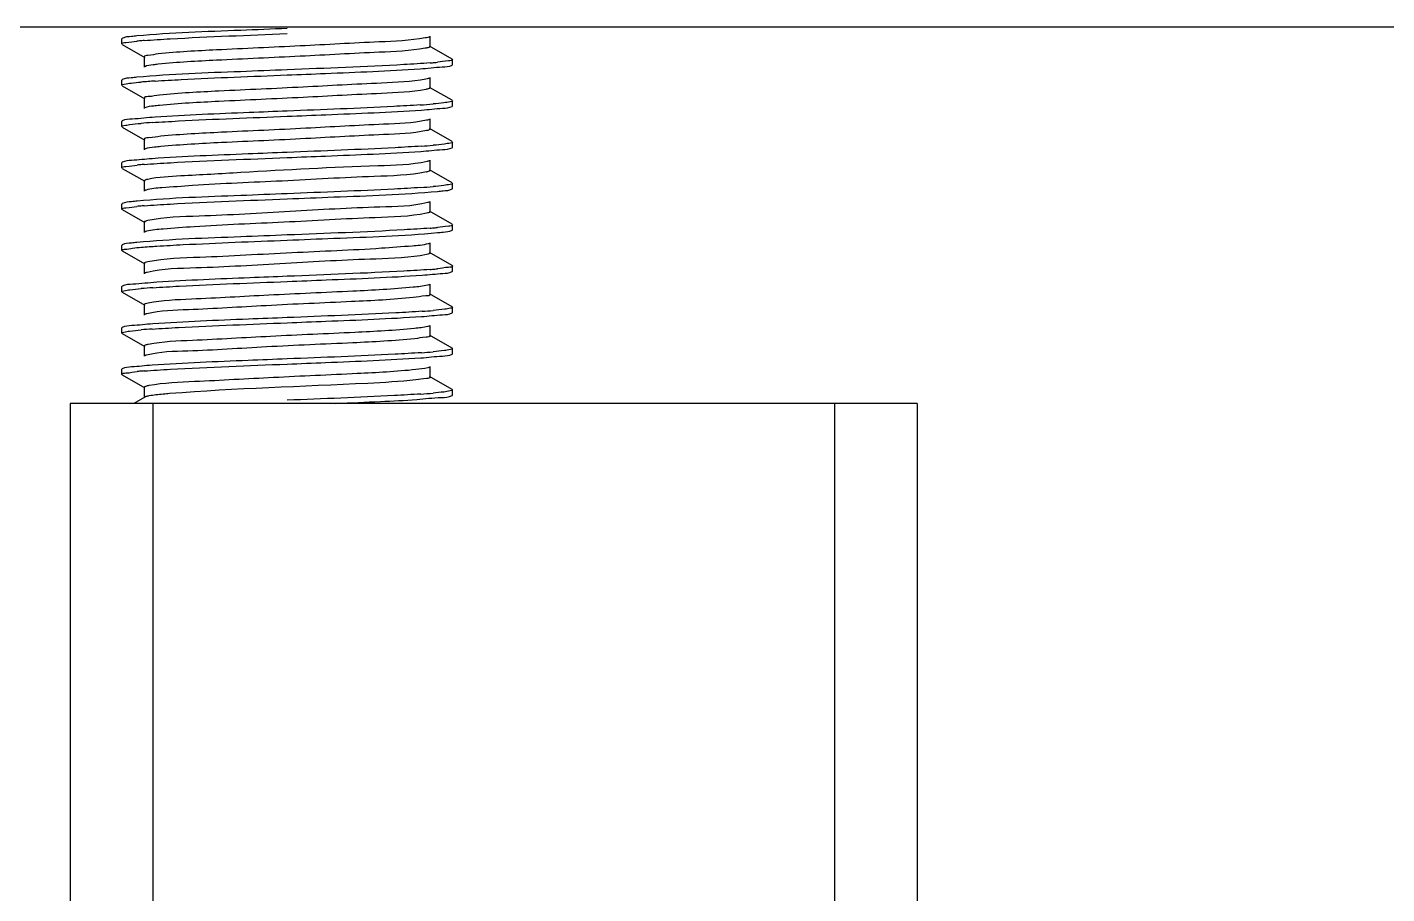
# Model space of a CAD drawing. Extents: x 27938 to 1507990, y 110129 to 923079.
# Drawn here: x 654540 to 655324, y 383447 to 383946 of the extents above; entities that cross this region are included whole.
import ezdxf

# ---------------------------------------------------------------- set-up
doc = ezdxf.new("R2010")
doc.units = 0
doc.header["$LTSCALE"] = 1000
doc.header["$MEASUREMENT"] = 0
doc.layers.add('BZ', color=2, linetype='Continuous')

msp = doc.modelspace()

# ---------------------------------------------------------------- linework, layer by layer
at = {"linetype": 'Continuous'}
for p, q in [((654772.23, 383935.31), (654772.23, 383941.27)), ((654594.84, 383940.04), (654594.61, 383939.78)), ((654594.61, 383936.8), (654594.61, 383939.78)), ((654594.84, 383936.54), (654594.61, 383936.8)), ((654594.84, 383936.54), (654607.76, 383929.06)), ((654784.89, 383928.13), (654771.97, 383935.61)), ((654607.5, 383929.36), (654607.5, 383923.41)), ((654784.89, 383928.13), (654785.11, 383927.87)), ((654785.11, 383924.89), (654785.11, 383927.87)), ((654784.89, 383924.63), (654785.11, 383924.89)), ((654594.84, 383916.23), (654594.61, 383915.96)), ((654594.61, 383912.99), (654594.61, 383915.96)), ((654594.84, 383912.73), (654594.61, 383912.99)), ((654594.84, 383912.73), (654607.76, 383905.25)), ((654784.89, 383904.32), (654771.97, 383911.8)), ((654772.23, 383911.5), (654772.23, 383917.45)), ((654607.5, 383905.55), (654607.5, 383899.59)), ((654784.89, 383904.32), (654785.11, 383904.06)), ((654785.11, 383901.08), (654785.11, 383904.06)), ((654784.89, 383900.82), (654785.11, 383901.08)), ((654594.84, 383892.41), (654594.61, 383892.15)), ((654594.61, 383889.18), (654594.61, 383892.15)), ((654594.84, 383888.91), (654594.61, 383889.18)), ((654594.84, 383888.91), (654607.76, 383881.43)), ((654784.89, 383880.51), (654771.97, 383887.99)), ((654772.23, 383887.69), (654772.23, 383893.64)), ((654607.5, 383881.73), (654607.5, 383875.78)), ((654784.89, 383880.51), (654785.11, 383880.25)), ((654785.11, 383877.27), (654785.11, 383880.25)), ((654784.89, 383877.01), (654785.11, 383877.27)), ((654594.84, 383868.6), (654594.61, 383868.34)), ((654594.61, 383865.36), (654594.61, 383868.34)), ((654594.84, 383865.1), (654594.61, 383865.36)), ((654594.84, 383865.1), (654607.76, 383857.62)), ((654784.89, 383856.69), (654771.97, 383864.18)), ((654772.23, 383863.87), (654772.23, 383869.83)), ((654607.5, 383857.92), (654607.5, 383851.97)), ((654784.89, 383856.69), (654785.11, 383856.43)), ((654785.11, 383853.46), (654785.11, 383856.43)), ((654784.89, 383853.2), (654785.11, 383853.46)), ((654594.84, 383844.79), (654594.61, 383844.53)), ((654594.61, 383841.55), (654594.61, 383844.53)), ((654594.84, 383841.29), (654594.61, 383841.55)), ((654594.84, 383841.29), (654607.76, 383833.81)), ((654770.88, 383839.37), (654770.18, 383839.22)), ((654784.89, 383832.88), (654771.97, 383840.36)), ((654772.23, 383840.06), (654772.23, 383846.01)), ((654607.5, 383834.11), (654607.5, 383828.16)), ((654784.89, 383832.88), (654785.11, 383832.62)), ((654785.11, 383829.64), (654785.11, 383832.62)), ((654784.89, 383829.38), (654785.11, 383829.64)), ((654594.84, 383820.97), (654594.61, 383820.71)), ((654594.61, 383817.74), (654594.61, 383820.71)), ((654594.84, 383817.48), (654594.61, 383817.74)), ((654594.84, 383817.48), (654607.76, 383809.99)), ((654771.16, 383815.64), (654770.22, 383815.41)), ((654784.89, 383809.07), (654771.97, 383816.55)), ((654772.23, 383816.25), (654772.23, 383822.2)), ((654607.5, 383810.3), (654607.5, 383804.34)), ((654784.89, 383809.07), (654785.11, 383808.81)), ((654785.11, 383805.83), (654785.11, 383808.81)), ((654784.89, 383805.57), (654785.11, 383805.83)), ((654594.84, 383797.16), (654594.61, 383796.9)), ((654594.61, 383793.92), (654594.61, 383796.9)), ((654594.84, 383793.66), (654594.61, 383793.92)), ((654594.84, 383793.66), (654607.76, 383786.18)), ((654784.89, 383785.26), (654771.97, 383792.74)), ((654772.23, 383792.44), (654772.23, 383798.39)), ((654607.5, 383786.48), (654607.5, 383780.53)), ((654784.89, 383785.26), (654785.11, 383784.99)), ((654785.11, 383782.02), (654785.11, 383784.99)), ((654784.89, 383781.76), (654785.11, 383782.02)), ((654594.84, 383773.35), (654594.61, 383773.09)), ((654594.61, 383770.11), (654594.61, 383773.09)), ((654594.84, 383769.85), (654594.61, 383770.11)), ((654594.84, 383769.85), (654607.76, 383762.37)), ((654784.89, 383761.44), (654771.97, 383768.92)), ((654772.23, 383768.62), (654772.23, 383774.58)), ((654607.5, 383762.67), (654607.5, 383756.72)), ((654784.89, 383761.44), (654785.11, 383761.18)), ((654785.11, 383758.21), (654785.11, 383761.18)), ((654784.89, 383757.94), (654785.11, 383758.21)), ((654594.84, 383749.54), (654594.61, 383749.28)), ((654594.61, 383746.3), (654594.61, 383749.28)), ((654594.84, 383746.04), (654594.61, 383746.3)), ((654594.84, 383746.04), (654607.76, 383738.56)), ((654784.89, 383737.63), (654771.97, 383745.11)), ((654772.23, 383744.81), (654772.23, 383750.76)), ((654607.5, 383738.86), (654607.5, 383732.9)), ((654784.89, 383737.63), (654785.11, 383737.37)), ((654785.11, 383734.39), (654785.11, 383737.37)), ((654564.85, 383729.57), (654564.85, 379764.43)), ((655053.01, 383729.57), (654564.85, 383729.57)), ((654607.76, 383733.21), (654601.49, 383729.57)), ((654612.47, 383729.57), (654612.47, 379764.43)), ((654784.89, 383734.13), (654785.11, 383734.39)), ((655005.38, 383729.57), (655005.38, 379764.43)), ((655053.01, 383729.57), (655053.01, 379764.43))]:
    msp.add_line(p, q, dxfattribs=at)
for centre, radius, start, end in [((654626.09, 383698.37), 241.14, 94.73357, 95.43713), ((654633.12, 383615.05), 324.75, 94.54448, 94.75605), ((654746.62, 384249.45), 324.59, 274.54499, 274.75718), ((654753.71, 384165.47), 240.31, 274.73407, 275.44731), ((654641.66, 383485.09), 431.24, 93.71884, 94.78113), ((654738.77, 384322.92), 422.18, 273.75953, 274.79582), ((654639.19, 383492.79), 399.64, 93.89729, 94.8073), ((654739.85, 384285.36), 408.4, 273.84408, 274.80191), ((654626.43, 383623.06), 245.03, 94.73079, 95.38954), ((654633.19, 383542.76), 325.61, 94.54181, 94.75044), ((654766.39, 383881.32), 18.68, 281.51366, 282.91674), ((654739.24, 384269.23), 416.1, 273.79987, 274.79583), ((654626.17, 383602.22), 242.05, 94.73313, 95.42556), ((654633.13, 383519.67), 324.89, 94.54418, 94.75489), ((654746.65, 384153.94), 324.32, 274.54544, 274.75925), ((654753.86, 384068.52), 238.61, 274.73475, 275.46903), ((654746.62, 384130.39), 324.59, 274.54498, 274.75718), ((654753.71, 384046.4), 240.3, 274.73407, 275.44741), ((654639.86, 383389.06), 408.14, 93.84567, 94.80204), ((654740.52, 384181.63), 399.88, 273.89575, 274.80718), ((654639.21, 383373.45), 399.92, 93.89556, 94.80715), ((654739.87, 384166.04), 408.14, 273.84563, 274.80209), ((654626.44, 383503.9), 245.13, 94.73072, 95.38835), ((654633.19, 383423.68), 325.63, 94.54173, 94.75029), ((654739.26, 384149.93), 415.86, 273.80124, 274.79604)]:
    msp.add_arc(centre, radius, start, end, dxfattribs=at)
for points, knots in [([(654603.28, 383941.41), (654602.21, 383941.3), (654599.42, 383940.91), (654596.37, 383940.93), (654594.84, 383940.04)], [0, 0, 0, 0, 0.378905, 1, 1, 1, 1]), ([(654689.86, 383945.73), (654680.93, 383945.38), (654652.07, 383944.14), (654623.15, 383943.3), (654603.28, 383941.41)], [0, 0, 0, 0, 0.309388, 1, 1, 1, 1]), ([(654607.39, 383938.79), (654612.43, 383939.19), (654639.9, 383940.86), (654667.41, 383941.86), (654689.86, 383942.75)], [0, 0, 0, 0, 0.183712, 1, 1, 1, 1]), ([(654594.61, 383936.8), (654594.61, 383937.58), (654599.07, 383937.56), (654601.09, 383938.22), (654603.24, 383938.43)], [0, 0, 0, 0, 0.263852, 1, 1, 1, 1]), ([(654769.42, 383940.27), (654760.7, 383938.72), (654736.55, 383937.77), (654696.49, 383935.53), (654653.98, 383933.63), (654626.67, 383932.24), (654615.5, 383931.04)], [0, 0, 0, 0, 0.172398, 0.468214, 0.781513, 1, 1, 1, 1]), ([(654769.42, 383934.32), (654760.7, 383932.77), (654736.55, 383931.81), (654696.49, 383929.57), (654653.98, 383927.67), (654626.67, 383926.29), (654615.5, 383925.09)], [0, 0, 0, 0, 0.172398, 0.468214, 0.781513, 1, 1, 1, 1]), ([(654771.96, 383940.96), (654771.68, 383940.8), (654770.82, 383940.55), (654769.96, 383940.37), (654769.42, 383940.27)], [0, 0, 0, 0, 0.3774, 1, 1, 1, 1]), ([(654772.22, 383935.31), (654772.22, 383935.03), (654770.92, 383934.63), (654770.13, 383934.45), (654769.42, 383934.32)], [0, 0, 0, 0, 0.285727, 1, 1, 1, 1]), ([(654615.5, 383931.04), (654613.5, 383930.83), (654611.6, 383930.24), (654607.5, 383930.09), (654607.5, 383929.36)], [0, 0, 0, 0, 0.73331, 1, 1, 1, 1]), ([(654772.35, 383925.89), (654767.3, 383925.49), (654739.83, 383923.82), (654712.32, 383922.81), (654689.86, 383921.92)], [0, 0, 0, 0, 0.183696, 1, 1, 1, 1]), ([(654785.11, 383927.87), (654785.11, 383927.1), (654780.68, 383927.12), (654778.67, 383926.45), (654776.52, 383926.25)], [0, 0, 0, 0, 0.263842, 1, 1, 1, 1]), ([(654603.24, 383917.59), (654602.17, 383917.49), (654599.4, 383917.1), (654596.36, 383917.11), (654594.84, 383916.23)], [0, 0, 0, 0, 0.378807, 1, 1, 1, 1]), ([(654689.86, 383921.92), (654680.92, 383921.56), (654652.04, 383920.33), (654623.11, 383919.49), (654603.24, 383917.59)], [0, 0, 0, 0, 0.309518, 1, 1, 1, 1]), ([(654615.5, 383925.09), (654614.53, 383924.99), (654611.96, 383924.6), (654609.18, 383924.53), (654607.76, 383923.71)], [0, 0, 0, 0, 0.372879, 1, 1, 1, 1]), ([(654613.69, 383915.43), (654618.74, 383915.76), (654644.12, 383917.17), (654669.53, 383918.13), (654689.86, 383918.94)], [0, 0, 0, 0, 0.199269, 1, 1, 1, 1]), ([(654689.86, 383918.94), (654697.21, 383919.23), (654722.74, 383920.27), (654748.28, 383921.27), (654766.45, 383922.48)], [0, 0, 0, 0, 0.287582, 1, 1, 1, 1]), ([(654766.45, 383922.48), (654770.72, 383922.77), (654776.7, 383923.6), (654783.23, 383923.68), (654784.89, 383924.63)], [0, 0, 0, 0, 0.691032, 1, 1, 1, 1]), ([(654594.61, 383912.99), (654594.61, 383913.48), (654597.29, 383913.73), (654598.59, 383914.1), (654599.93, 383914.26)], [0, 0, 0, 0, 0.269511, 1, 1, 1, 1]), ([(654769.83, 383916.54), (654761.41, 383914.92), (654737.64, 383914.06), (654697.95, 383911.75), (654655.26, 383909.89), (654627.64, 383908.48), (654616.22, 383907.31)], [0, 0, 0, 0, 0.167291, 0.461164, 0.776399, 1, 1, 1, 1]), ([(654769.83, 383910.58), (654761.41, 383908.96), (654737.64, 383908.11), (654697.95, 383905.8), (654655.26, 383903.94), (654627.64, 383902.53), (654616.22, 383901.35)], [0, 0, 0, 0, 0.167291, 0.461164, 0.776399, 1, 1, 1, 1]), ([(654771.96, 383917.15), (654771.72, 383917.01), (654771, 383916.78), (654770.28, 383916.62), (654769.83, 383916.54)], [0, 0, 0, 0, 0.384879, 1, 1, 1, 1]), ([(654772.22, 383911.5), (654772.22, 383911.25), (654771.13, 383910.86), (654770.44, 383910.7), (654769.83, 383910.58)], [0, 0, 0, 0, 0.290239, 1, 1, 1, 1]), ([(654616.22, 383907.31), (654614.05, 383907.08), (654611.99, 383906.43), (654607.5, 383906.34), (654607.5, 383905.55)], [0, 0, 0, 0, 0.734244, 1, 1, 1, 1]), ([(654785.11, 383904.06), (654785.11, 383903.6), (654782.66, 383903.33), (654781.43, 383902.99), (654780.2, 383902.84)], [0, 0, 0, 0, 0.270664, 1, 1, 1, 1]), ([(654613.69, 383894.59), (654609.32, 383894.3), (654603.21, 383893.45), (654596.53, 383893.39), (654594.84, 383892.41)], [0, 0, 0, 0, 0.691422, 1, 1, 1, 1]), ([(654616.22, 383901.35), (654615.16, 383901.24), (654612.36, 383900.83), (654609.31, 383900.8), (654607.76, 383899.9)], [0, 0, 0, 0, 0.374868, 1, 1, 1, 1]), ([(654612.02, 383891.5), (654617.09, 383891.85), (654643.03, 383893.32), (654668.99, 383894.3), (654689.86, 383895.13)], [0, 0, 0, 0, 0.195623, 1, 1, 1, 1]), ([(654689.86, 383898.11), (654682.58, 383897.82), (654657.18, 383896.79), (654631.77, 383895.79), (654613.69, 383894.59)], [0, 0, 0, 0, 0.286943, 1, 1, 1, 1]), ([(654766.45, 383901.65), (654761.39, 383901.31), (654735.87, 383899.88), (654710.33, 383898.92), (654689.86, 383898.11)], [0, 0, 0, 0, 0.198417, 1, 1, 1, 1]), ([(654689.86, 383895.13), (654697.31, 383895.43), (654723.11, 383896.47), (654748.91, 383897.47), (654767.23, 383898.72)], [0, 0, 0, 0, 0.288852, 1, 1, 1, 1]), ([(654767.23, 383898.72), (654771.32, 383899), (654777.05, 383899.8), (654783.3, 383899.9), (654784.89, 383900.82)], [0, 0, 0, 0, 0.690302, 1, 1, 1, 1]), ([(654594.61, 383889.18), (654594.61, 383889.59), (654596.79, 383889.89), (654597.91, 383890.19), (654599.01, 383890.33)], [0, 0, 0, 0, 0.27234, 1, 1, 1, 1]), ([(654770.21, 383892.8), (654762.09, 383891.1), (654738.72, 383890.37), (654699.4, 383887.98), (654656.54, 383886.15), (654628.63, 383884.72), (654616.98, 383883.57)], [0, 0, 0, 0, 0.162162, 0.454084, 0.771262, 1, 1, 1, 1]), ([(654770.21, 383886.85), (654762.09, 383885.15), (654738.72, 383884.42), (654699.4, 383882.02), (654656.54, 383880.2), (654628.63, 383878.77), (654616.98, 383877.62)], [0, 0, 0, 0, 0.162162, 0.454084, 0.771262, 1, 1, 1, 1]), ([(654771.96, 383893.34), (654771.75, 383893.22), (654771.17, 383893.02), (654770.58, 383892.88), (654770.21, 383892.8)], [0, 0, 0, 0, 0.393314, 1, 1, 1, 1]), ([(654772.22, 383887.69), (654772.22, 383887.47), (654771.33, 383887.09), (654770.72, 383886.95), (654770.21, 383886.85)], [0, 0, 0, 0, 0.295741, 1, 1, 1, 1]), ([(654616.98, 383883.57), (654614.62, 383883.34), (654612.4, 383882.61), (654607.5, 383882.59), (654607.5, 383881.73)], [0, 0, 0, 0, 0.734831, 1, 1, 1, 1]), ([(654785.11, 383880.25), (654785.12, 383879.81), (654782.81, 383879.52), (654781.64, 383879.21), (654780.47, 383879.06)], [0, 0, 0, 0, 0.271439, 1, 1, 1, 1]), ([(654612.02, 383870.67), (654608.05, 383870.39), (654602.47, 383869.62), (654596.39, 383869.5), (654594.84, 383868.6)], [0, 0, 0, 0, 0.689821, 1, 1, 1, 1]), ([(654607.4, 383867.35), (654612.44, 383867.75), (654639.91, 383869.42), (654667.42, 383870.42), (654689.86, 383871.32)], [0, 0, 0, 0, 0.18376, 1, 1, 1, 1]), ([(654616.98, 383877.62), (654615.81, 383877.5), (654612.77, 383877.06), (654609.44, 383877.06), (654607.76, 383876.08)], [0, 0, 0, 0, 0.376612, 1, 1, 1, 1]), ([(654689.86, 383874.29), (654682.35, 383873.99), (654656.39, 383872.94), (654630.43, 383871.94), (654612.02, 383870.67)], [0, 0, 0, 0, 0.289631, 1, 1, 1, 1]), ([(654767.23, 383877.89), (654762.16, 383877.54), (654736.39, 383876.09), (654710.59, 383875.12), (654689.86, 383874.29)], [0, 0, 0, 0, 0.19668, 1, 1, 1, 1]), ([(654689.86, 383871.32), (654697.26, 383871.61), (654722.92, 383872.65), (654748.58, 383873.65), (654766.82, 383874.88)], [0, 0, 0, 0, 0.288191, 1, 1, 1, 1]), ([(654766.82, 383874.88), (654771, 383875.16), (654776.87, 383875.98), (654783.26, 383876.07), (654784.89, 383877.01)], [0, 0, 0, 0, 0.69071, 1, 1, 1, 1]), ([(654594.61, 383865.36), (654594.61, 383866.15), (654599.16, 383866.12), (654601.22, 383866.8), (654603.41, 383867)], [0, 0, 0, 0, 0.263692, 1, 1, 1, 1]), ([(654770.12, 383863.01), (654760.24, 383861), (654732.29, 383860.38), (654687.47, 383857.56), (654646.55, 383856.15), (654620.5, 383854.05), (654611.46, 383853.43), (654608.51, 383852.56)], [0, 0, 0, 0, 0.186624, 0.514349, 0.833932, 0.943063, 1, 1, 1, 1]), ([(654770.56, 383869.06), (654761.33, 383866.94), (654725.16, 383866.27), (654677.96, 383863.48), (654633.75, 383860.91), (654615.74, 383860.07), (654609.5, 383858.76)], [0, 0, 0, 0, 0.176039, 0.666697, 0.881547, 1, 1, 1, 1]), ([(654771.96, 383869.53), (654771.79, 383869.43), (654771.33, 383869.25), (654770.85, 383869.13), (654770.56, 383869.06)], [0, 0, 0, 0, 0.40288, 1, 1, 1, 1]), ([(654772.22, 383863.87), (654772.22, 383863.69), (654771.51, 383863.33), (654770.98, 383863.21), (654770.56, 383863.11)], [0, 0, 0, 0, 0.302509, 1, 1, 1, 1]), ([(654609.5, 383858.76), (654608.99, 383858.65), (654608.39, 383858.51), (654607.5, 383858.14), (654607.5, 383857.92)], [0, 0, 0, 0, 0.704901, 1, 1, 1, 1]), ([(654785.11, 383856.43), (654785.12, 383855.98), (654782.69, 383855.7), (654781.47, 383855.37), (654780.25, 383855.22)], [0, 0, 0, 0, 0.270675, 1, 1, 1, 1]), ([(654689.86, 383850.48), (654680.96, 383850.13), (654652.13, 383848.9), (654623.26, 383848.05), (654603.41, 383846.17)], [0, 0, 0, 0, 0.30899, 1, 1, 1, 1]), ([(654607.39, 383843.54), (654612.43, 383843.94), (654639.9, 383845.61), (654667.41, 383846.61), (654689.86, 383847.5)], [0, 0, 0, 0, 0.183719, 1, 1, 1, 1]), ([(654608.51, 383852.56), (654608.36, 383852.52), (654608.11, 383852.44), (654607.86, 383852.33), (654607.76, 383852.27)], [0, 0, 0, 0, 0.570679, 1, 1, 1, 1]), ([(654766.82, 383854.04), (654761.76, 383853.7), (654736.12, 383852.27), (654710.45, 383851.3), (654689.86, 383850.48)], [0, 0, 0, 0, 0.197576, 1, 1, 1, 1]), ([(654689.86, 383847.5), (654698.83, 383847.86), (654727.74, 383849.1), (654756.71, 383849.93), (654776.6, 383851.84)], [0, 0, 0, 0, 0.309889, 1, 1, 1, 1]), ([(654776.6, 383851.84), (654777.66, 383851.94), (654780.39, 383852.33), (654783.38, 383852.32), (654784.89, 383853.2)], [0, 0, 0, 0, 0.378508, 1, 1, 1, 1]), ([(654594.61, 383841.55), (654594.61, 383842.33), (654599.09, 383842.3), (654601.12, 383842.97), (654603.28, 383843.18)], [0, 0, 0, 0, 0.263792, 1, 1, 1, 1]), ([(654603.41, 383846.17), (654602.32, 383846.06), (654599.49, 383845.67), (654596.39, 383845.69), (654594.84, 383844.79)], [0, 0, 0, 0, 0.379214, 1, 1, 1, 1]), ([(654770.18, 383839.22), (654760.46, 383837.2), (654732.8, 383836.6), (654688.29, 383833.8), (654647.46, 383832.34), (654621.15, 383830.33), (654611.9, 383829.64), (654608.79, 383828.83)], [0, 0, 0, 0, 0.184168, 0.509408, 0.829314, 0.94023, 1, 1, 1, 1]), ([(654770.88, 383845.33), (654761.91, 383843.04), (654735.1, 383842.87), (654691.34, 383840.04), (654646.81, 383837.62), (654619.23, 383836.97), (654609.53, 383834.95)], [0, 0, 0, 0, 0.171627, 0.491604, 0.816321, 1, 1, 1, 1]), ([(654771.96, 383845.71), (654771.83, 383845.63), (654771.47, 383845.49), (654771.1, 383845.38), (654770.88, 383845.33)], [0, 0, 0, 0, 0.413783, 1, 1, 1, 1]), ([(654772.22, 383840.06), (654772.22, 383839.9), (654771.66, 383839.57), (654771.22, 383839.46), (654770.88, 383839.37)], [0, 0, 0, 0, 0.310906, 1, 1, 1, 1]), ([(654609.53, 383834.95), (654609.02, 383834.84), (654608.41, 383834.71), (654607.5, 383834.33), (654607.5, 383834.11)], [0, 0, 0, 0, 0.705268, 1, 1, 1, 1]), ([(654785.11, 383832.62), (654785.11, 383831.85), (654780.72, 383831.86), (654778.73, 383831.21), (654776.6, 383831.01)], [0, 0, 0, 0, 0.263922, 1, 1, 1, 1]), ([(654689.86, 383826.67), (654680.93, 383826.31), (654652.07, 383825.08), (654623.15, 383824.24), (654603.29, 383822.34)], [0, 0, 0, 0, 0.309377, 1, 1, 1, 1]), ([(654608.79, 383828.83), (654608.58, 383828.77), (654608.23, 383828.67), (654607.89, 383828.53), (654607.76, 383828.46)], [0, 0, 0, 0, 0.583561, 1, 1, 1, 1]), ([(654614.78, 383820.25), (654619.82, 383820.57), (654644.84, 383821.94), (654669.87, 383822.89), (654689.86, 383823.69)], [0, 0, 0, 0, 0.201476, 1, 1, 1, 1]), ([(654772.35, 383830.64), (654767.31, 383830.23), (654739.83, 383828.56), (654712.32, 383827.56), (654689.86, 383826.67)], [0, 0, 0, 0, 0.183681, 1, 1, 1, 1]), ([(654689.86, 383823.69), (654698.81, 383824.05), (654727.7, 383825.28), (654756.65, 383826.12), (654776.52, 383828.02)], [0, 0, 0, 0, 0.309644, 1, 1, 1, 1]), ([(654776.52, 383828.02), (654777.59, 383828.12), (654780.35, 383828.51), (654783.37, 383828.5), (654784.89, 383829.38)], [0, 0, 0, 0, 0.378702, 1, 1, 1, 1]), ([(654594.61, 383817.74), (654594.61, 383818.3), (654597.74, 383818.49), (654599.22, 383818.93), (654600.77, 383819.11)], [0, 0, 0, 0, 0.267181, 1, 1, 1, 1]), ([(654603.29, 383822.34), (654602.21, 383822.24), (654599.42, 383821.85), (654596.37, 383821.86), (654594.84, 383820.97)], [0, 0, 0, 0, 0.378914, 1, 1, 1, 1]), ([(654771.16, 383821.59), (654768.17, 383820.73), (654759.09, 383820.1), (654732.98, 383818.02), (654692.07, 383816.59), (654647.32, 383813.78), (654619.43, 383813.17), (654609.6, 383811.15)], [0, 0, 0, 0, 0.05757, 0.167104, 0.486771, 0.813942, 1, 1, 1, 1]), ([(654771.96, 383821.9), (654771.86, 383821.84), (654771.59, 383821.72), (654771.32, 383821.64), (654771.16, 383821.59)], [0, 0, 0, 0, 0.426274, 1, 1, 1, 1]), ([(654772.22, 383816.25), (654772.22, 383816.11), (654771.8, 383815.82), (654771.43, 383815.72), (654771.16, 383815.64)], [0, 0, 0, 0, 0.3214, 1, 1, 1, 1]), ([(654609.6, 383811.15), (654609.07, 383811.04), (654608.44, 383810.9), (654607.51, 383810.52), (654607.51, 383810.3)], [0, 0, 0, 0, 0.706045, 1, 1, 1, 1]), ([(654770.22, 383815.41), (654760.63, 383813.4), (654733.28, 383812.77), (654689.01, 383810.31), (654645.17, 383807.62), (654618.27, 383807.25), (654609.09, 383805.09)], [0, 0, 0, 0, 0.182036, 0.504841, 0.824917, 1, 1, 1, 1]), ([(654785.11, 383808.81), (654785.11, 383808.03), (654780.68, 383808.05), (654778.67, 383807.39), (654776.52, 383807.19)], [0, 0, 0, 0, 0.263843, 1, 1, 1, 1]), ([(654609.09, 383805.09), (654608.82, 383805.02), (654608.37, 383804.91), (654607.93, 383804.74), (654607.77, 383804.64)], [0, 0, 0, 0, 0.594844, 1, 1, 1, 1]), ([(654689.86, 383802.85), (654682.72, 383802.57), (654657.69, 383801.56), (654632.65, 383800.57), (654614.78, 383799.41)], [0, 0, 0, 0, 0.285303, 1, 1, 1, 1]), ([(654772.35, 383806.82), (654767.3, 383806.42), (654739.83, 383804.75), (654712.32, 383803.75), (654689.86, 383802.85)], [0, 0, 0, 0, 0.183696, 1, 1, 1, 1]), ([(654689.86, 383799.88), (654697.38, 383800.18), (654723.33, 383801.23), (654749.28, 383802.23), (654767.69, 383803.5)], [0, 0, 0, 0, 0.289612, 1, 1, 1, 1]), ([(654767.69, 383803.5), (654771.67, 383803.78), (654777.25, 383804.55), (654783.33, 383804.67), (654784.89, 383805.57)], [0, 0, 0, 0, 0.68982, 1, 1, 1, 1]), ([(654594.61, 383793.92), (654594.61, 383794.36), (654596.92, 383794.65), (654598.08, 383794.96), (654599.25, 383795.11)], [0, 0, 0, 0, 0.271461, 1, 1, 1, 1]), ([(654614.78, 383799.41), (654610.15, 383799.11), (654603.7, 383798.21), (654596.62, 383798.19), (654594.84, 383797.16)], [0, 0, 0, 0, 0.692393, 1, 1, 1, 1]), ([(654762.57, 383796.54), (654750.95, 383795.4), (654723.16, 383793.97), (654680.48, 383792.14), (654641.23, 383789.8), (654617.87, 383789.01), (654609.68, 383787.36)], [0, 0, 0, 0, 0.228646, 0.544797, 0.836336, 1, 1, 1, 1]), ([(654612.48, 383796.28), (654617.55, 383796.63), (654643.33, 383798.08), (654669.14, 383799.05), (654689.86, 383799.88)], [0, 0, 0, 0, 0.196648, 1, 1, 1, 1]), ([(654771.96, 383798.09), (654771.63, 383797.89), (654768.51, 383797.07), (654765.35, 383796.81), (654762.57, 383796.54)], [0, 0, 0, 0, 0.122061, 1, 1, 1, 1]), ([(654772.22, 383792.44), (654772.23, 383791.56), (654767.24, 383791.56), (654764.98, 383790.82), (654762.57, 383790.58)], [0, 0, 0, 0, 0.265035, 1, 1, 1, 1]), ([(654609.68, 383787.36), (654609.13, 383787.25), (654608.48, 383787.1), (654607.51, 383786.72), (654607.5, 383786.48)], [0, 0, 0, 0, 0.707033, 1, 1, 1, 1]), ([(654762.57, 383790.58), (654750.72, 383789.42), (654722.41, 383787.97), (654679.12, 383786.19), (654639.96, 383783.6), (654616.8, 383783.13), (654609.02, 383781.26)], [0, 0, 0, 0, 0.232215, 0.552573, 0.843952, 1, 1, 1, 1]), ([(654785.11, 383784.99), (654785.11, 383784.58), (654782.93, 383784.28), (654781.81, 383783.98), (654780.71, 383783.84)], [0, 0, 0, 0, 0.272315, 1, 1, 1, 1]), ([(654609.02, 383781.26), (654608.76, 383781.2), (654608.34, 383781.08), (654607.92, 383780.92), (654607.76, 383780.83)], [0, 0, 0, 0, 0.592052, 1, 1, 1, 1]), ([(654689.86, 383779.04), (654682.41, 383778.74), (654656.61, 383777.7), (654630.8, 383776.7), (654612.48, 383775.45)], [0, 0, 0, 0, 0.288872, 1, 1, 1, 1]), ([(654767.69, 383782.67), (654762.62, 383782.32), (654736.69, 383780.85), (654710.74, 383779.87), (654689.86, 383779.04)], [0, 0, 0, 0, 0.195653, 1, 1, 1, 1]), ([(654689.86, 383776.06), (654697.32, 383776.36), (654723.12, 383777.41), (654748.92, 383778.41), (654767.24, 383779.66)], [0, 0, 0, 0, 0.288875, 1, 1, 1, 1]), ([(654767.24, 383779.66), (654771.33, 383779.94), (654777.05, 383780.73), (654783.3, 383780.84), (654784.89, 383781.76)], [0, 0, 0, 0, 0.690288, 1, 1, 1, 1]), ([(654594.61, 383770.11), (654594.61, 383770.53), (654596.8, 383770.82), (654597.91, 383771.12), (654599.02, 383771.27)], [0, 0, 0, 0, 0.272311, 1, 1, 1, 1]), ([(654612.48, 383775.45), (654608.4, 383775.17), (654602.67, 383774.37), (654596.43, 383774.27), (654594.84, 383773.35)], [0, 0, 0, 0, 0.690302, 1, 1, 1, 1]), ([(654763.34, 383772.8), (654751.87, 383771.63), (654724.19, 383770.22), (654681.45, 383768.36), (654641.84, 383766.03), (654618.17, 383765.21), (654609.81, 383763.57)], [0, 0, 0, 0, 0.224737, 0.540402, 0.833844, 1, 1, 1, 1]), ([(654612.04, 383772.44), (654617.11, 383772.79), (654643.04, 383774.26), (654668.99, 383775.23), (654689.86, 383776.06)], [0, 0, 0, 0, 0.195657, 1, 1, 1, 1]), ([(654771.96, 383774.28), (654771.65, 383774.09), (654768.79, 383773.31), (654765.89, 383773.06), (654763.34, 383772.8)], [0, 0, 0, 0, 0.124156, 1, 1, 1, 1]), ([(654772.22, 383768.62), (654772.23, 383767.82), (654767.65, 383767.74), (654765.56, 383767.07), (654763.34, 383766.85)], [0, 0, 0, 0, 0.265691, 1, 1, 1, 1]), ([(654609.81, 383763.57), (654609.22, 383763.45), (654608.55, 383763.3), (654607.51, 383762.91), (654607.5, 383762.67)], [0, 0, 0, 0, 0.708636, 1, 1, 1, 1]), ([(654763.34, 383766.85), (654751.52, 383765.64), (654723.04, 383764.19), (654679.38, 383762.43), (654639.9, 383759.7), (654616.52, 383759.4), (654608.81, 383757.39)], [0, 0, 0, 0, 0.230178, 0.552364, 0.845602, 1, 1, 1, 1]), ([(654785.11, 383761.18), (654785.12, 383760.75), (654782.81, 383760.46), (654781.64, 383760.14), (654780.48, 383759.99)], [0, 0, 0, 0, 0.271465, 1, 1, 1, 1]), ([(654608.81, 383757.39), (654608.6, 383757.34), (654608.24, 383757.24), (654607.9, 383757.1), (654607.77, 383757.02)], [0, 0, 0, 0, 0.58403, 1, 1, 1, 1]), ([(654689.86, 383755.23), (654682.35, 383754.93), (654656.4, 383753.87), (654630.44, 383752.87), (654612.04, 383751.6)], [0, 0, 0, 0, 0.289606, 1, 1, 1, 1]), ([(654767.24, 383758.82), (654762.18, 383758.48), (654736.4, 383757.02), (654710.59, 383756.05), (654689.86, 383755.23)], [0, 0, 0, 0, 0.196649, 1, 1, 1, 1]), ([(654689.86, 383752.25), (654697.26, 383752.55), (654722.92, 383753.59), (654748.59, 383754.59), (654766.83, 383755.82)], [0, 0, 0, 0, 0.288211, 1, 1, 1, 1]), ([(654766.83, 383755.82), (654771.01, 383756.1), (654776.87, 383756.92), (654783.26, 383757.01), (654784.89, 383757.94)], [0, 0, 0, 0, 0.690698, 1, 1, 1, 1]), ([(654594.61, 383746.3), (654594.61, 383747.09), (654599.17, 383747.05), (654601.22, 383747.73), (654603.42, 383747.94)], [0, 0, 0, 0, 0.263689, 1, 1, 1, 1]), ([(654612.04, 383751.6), (654608.06, 383751.33), (654602.48, 383750.55), (654596.39, 383750.43), (654594.84, 383749.54)], [0, 0, 0, 0, 0.689837, 1, 1, 1, 1]), ([(654607.4, 383748.29), (654612.44, 383748.69), (654639.92, 383750.36), (654667.42, 383751.36), (654689.86, 383752.25)], [0, 0, 0, 0, 0.183761, 1, 1, 1, 1]), ([(654764.07, 383749.06), (654752.85, 383747.87), (654725.46, 383746.48), (654682.91, 383744.59), (654642.93, 383742.33), (654618.87, 383741.4), (654610.21, 383739.83)], [0, 0, 0, 0, 0.219618, 0.533346, 0.828732, 1, 1, 1, 1]), ([(654771.97, 383750.46), (654771.67, 383750.29), (654769.06, 383749.55), (654766.4, 383749.31), (654764.07, 383749.06)], [0, 0, 0, 0, 0.126422, 1, 1, 1, 1]), ([(654610.21, 383739.83), (654609.53, 383739.71), (654608.76, 383739.53), (654607.51, 383739.14), (654607.5, 383738.86)], [0, 0, 0, 0, 0.713347, 1, 1, 1, 1]), ([(654764.07, 383743.11), (654754.87, 383742.13), (654707.53, 383739.41), (654660.14, 383738.27), (654622.13, 383735.2)], [0, 0, 0, 0, 0.195307, 1, 1, 1, 1]), ([(654772.22, 383744.81), (654772.23, 383744.07), (654768.05, 383743.93), (654766.11, 383743.33), (654764.07, 383743.11)], [0, 0, 0, 0, 0.266491, 1, 1, 1, 1]), ([(654785.11, 383737.37), (654785.12, 383736.91), (654782.69, 383736.64), (654781.48, 383736.31), (654780.26, 383736.15)], [0, 0, 0, 0, 0.270698, 1, 1, 1, 1]), ([(654608.65, 383733.54), (654608.47, 383733.49), (654608.17, 383733.4), (654607.88, 383733.27), (654607.77, 383733.21)], [0, 0, 0, 0, 0.576749, 1, 1, 1, 1]), ([(654610.21, 383733.88), (654609.92, 383733.83), (654609.4, 383733.72), (654608.88, 383733.6), (654608.65, 383733.54)], [0, 0, 0, 0, 0.550321, 1, 1, 1, 1]), ([(654622.13, 383735.2), (654620.86, 383735.09), (654616.88, 383734.74), (654612.89, 383734.36), (654610.21, 383733.88)], [0, 0, 0, 0, 0.319148, 1, 1, 1, 1]), ([(654766.83, 383734.98), (654761.77, 383734.64), (654736.13, 383733.2), (654710.46, 383732.24), (654689.86, 383731.42)], [0, 0, 0, 0, 0.197548, 1, 1, 1, 1]), ([(654717.94, 383729.57), (654726.5, 383729.93), (654741.98, 383730.69), (654762.41, 383731.43), (654775.85, 383733.06), (654783.07, 383733.08), (654784.89, 383734.13)], [0, 0, 0, 0, 0.383058, 0.694328, 0.906069, 1, 1, 1, 1])]:
    msp.add_open_spline(points, degree=3, knots=knots, dxfattribs=at)
for points in [[(654599.93, 383914.26), (654601.85, 383914.49), (654603.78, 383914.67), (654605.72, 383914.84)], [(654780.2, 383902.84), (654778.16, 383902.58), (654776.11, 383902.39), (654774.06, 383902.21)], [(654599.01, 383890.33), (654601.23, 383890.63), (654603.46, 383890.83), (654605.69, 383891.02)], [(654780.47, 383879.06), (654778.34, 383878.78), (654776.19, 383878.58), (654774.04, 383878.4)], [(654780.25, 383855.22), (654778.19, 383854.96), (654776.11, 383854.76), (654774.03, 383854.59)], [(654600.77, 383819.11), (654602.45, 383819.3), (654604.13, 383819.45), (654605.81, 383819.59)], [(654605.81, 383819.59), (654608.8, 383819.85), (654611.79, 383820.06), (654614.78, 383820.25)], [(654599.25, 383795.11), (654601.39, 383795.39), (654603.54, 383795.59), (654605.69, 383795.77)], [(654780.71, 383783.84), (654778.49, 383783.54), (654776.26, 383783.34), (654774.03, 383783.15)], [(654599.02, 383771.27), (654601.24, 383771.56), (654603.47, 383771.77), (654605.69, 383771.96)], [(654780.48, 383759.99), (654778.34, 383759.72), (654776.19, 383759.52), (654774.04, 383759.34)], [(654780.26, 383736.15), (654778.19, 383735.89), (654776.11, 383735.7), (654774.03, 383735.52)]]:
    msp.add_open_spline(points, degree=3, dxfattribs=at)
at = {"layer": 'BZ'}
msp.add_line((658699.9, 383946.48), (645534.5, 383946.48), dxfattribs=at)

doc.saveas('drawing.dxf')
